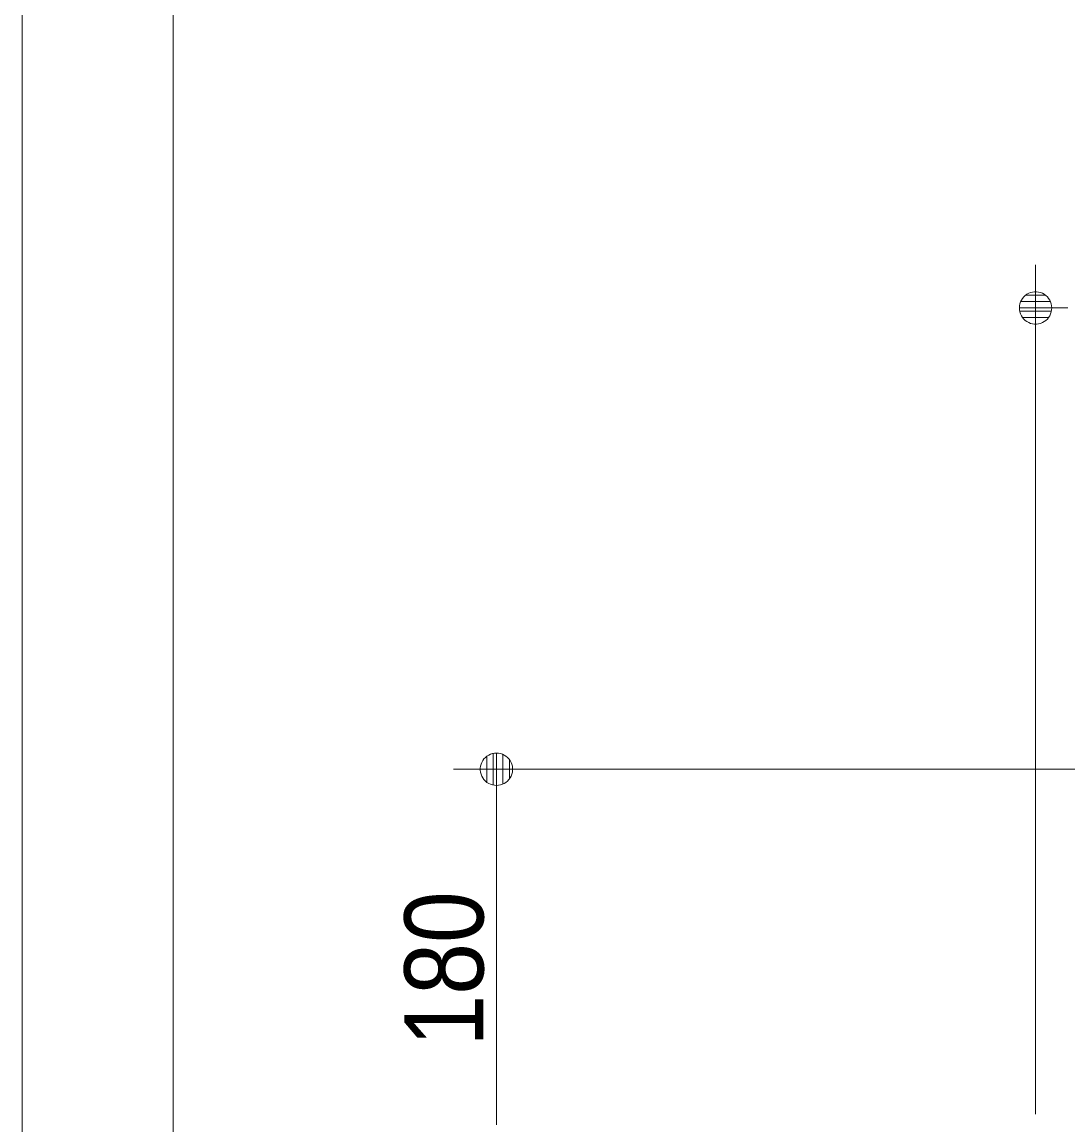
# Model space of a CAD drawing. Units: millimetres, scale not verified. Extents: x -6062 to 6062, y -3045 to 3045.
# Drawn here: x -5788 to -5302, y -1315 to -803 of the extents above; entities that cross this region are included whole.
import ezdxf
from ezdxf.enums import TextEntityAlignment as Align

# ---------------------------------------------------------------- set-up
doc = ezdxf.new("R2010")
doc.units = ezdxf.units.MM
doc.header["$LTSCALE"] = 20
for name, color, linetype, lineweight in [('0-0_1図面枠', 7, 'Continuous', 9), ('0-2_2寸法-1', 7, 'Continuous', 9), ('0-3_0', 7, 'Continuous', 9)]:
    doc.layers.add(name, color=color, linetype=linetype, lineweight=lineweight)
doc.styles.add('ＭＳ Ｐゴシック', font='')
doc.styles.get('ＭＳ Ｐゴシック').set_extended_font_data('MS PGothic')

# ---------------------------------------------------------------- blocks, each defined once
blk = doc.blocks.new('グループ-2')
at = {"layer": '0-0_1図面枠'}
blk.add_lwpolyline([(-80000, 55400), (80000, 55400), (80000, -55400), (-80000, -55400)], close=True, dxfattribs=at)
blk = doc.blocks.new('図面枠')
at = {"layer": '0-0_1図面枠'}
blk.add_blockref('グループ-2', (0, 0), dxfattribs=at)
blk = doc.blocks.new('_Dot')
at = {"layer": '0-3_0'}
for p, q in [((-10, 0), (-20, 0)), ((9.78, 2), (-9.78, 2)), ((7.99, 6), (-7.99, 6)), ((9.16, -3.98), (-9.16, -3.98)), ((6, -7.98), (-6, -7.98))]:
    blk.add_line(p, q, dxfattribs=at)
for points in [[(10, 0), (9.92, 1.25), (9.69, 2.49), (9.3, 3.68), (8.76, 4.82), (8.09, 5.88), (7.29, 6.85), (6.37, 7.71), (5.36, 8.44), (4.26, 9.05), (3.09, 9.51), (1.87, 9.82), (0.63, 9.98), (-0.63, 9.98), (-1.87, 9.82), (-3.09, 9.51), (-4.26, 9.05), (-5.36, 8.44), (-6.37, 7.71), (-7.29, 6.85), (-8.09, 5.88), (-8.76, 4.82), (-9.3, 3.68), (-9.69, 2.49), (-9.92, 1.25), (-10, 0), (0, 0)], [(-10, 0), (-9.92, -1.25), (-9.69, -2.49), (-9.3, -3.68), (-8.76, -4.82), (-8.09, -5.88), (-7.29, -6.85), (-6.37, -7.71), (-5.36, -8.44), (-4.26, -9.05), (-3.09, -9.51), (-1.87, -9.82), (-0.63, -9.98), (0.63, -9.98), (1.87, -9.82), (3.09, -9.51), (4.26, -9.05), (5.36, -8.44), (6.37, -7.71), (7.29, -6.85), (8.09, -5.88), (8.76, -4.82), (9.3, -3.68), (9.69, -2.49), (9.92, -1.25), (10, 0), (0, 0)]]:
    blk.add_lwpolyline(points, close=True, dxfattribs=at)

msp = doc.modelspace()

# ---------------------------------------------------------------- linework, layer by layer
at = {"layer": '0-0_1図面枠'}
msp.add_line((-5717.5, 1750), (-5717.5, -2420), dxfattribs=at)
at = {"layer": '0-2_2寸法-1'}
for p, q in [((-5317.5, -1310), (-5317.5, -916)), ((-4887.5, -1150), (-5587.5, -1150)), ((-5567.5, -1165.01), (-5567.5, -1314.99))]:
    msp.add_line(p, q, dxfattribs=at)

# ---------------------------------------------------------------- block references
at = {"layer": '0-0_1図面枠', "xscale": 0.05, "yscale": 0.05}
msp.add_blockref('図面枠', (-1787.5, 0), dxfattribs=at)
at = {"layer": '0-2_2寸法-1', "xscale": 0.7503418, "yscale": 0.7503418}
for p, rotation in [((-5317.5, -936), 180), ((-5567.5, -1150), 90)]:
    msp.add_blockref('_Dot', p, dxfattribs=dict(at, rotation=rotation))

# ---------------------------------------------------------------- texts
at = {"layer": '0-2_2寸法-1', "style": 'ＭＳ Ｐゴシック', "width": 0.9}
msp.add_text('180', height=36.66, rotation=90, dxfattribs=at).set_placement((-5562.54, -1278.61), align=Align.BOTTOM_LEFT)

doc.saveas('drawing.dxf')
